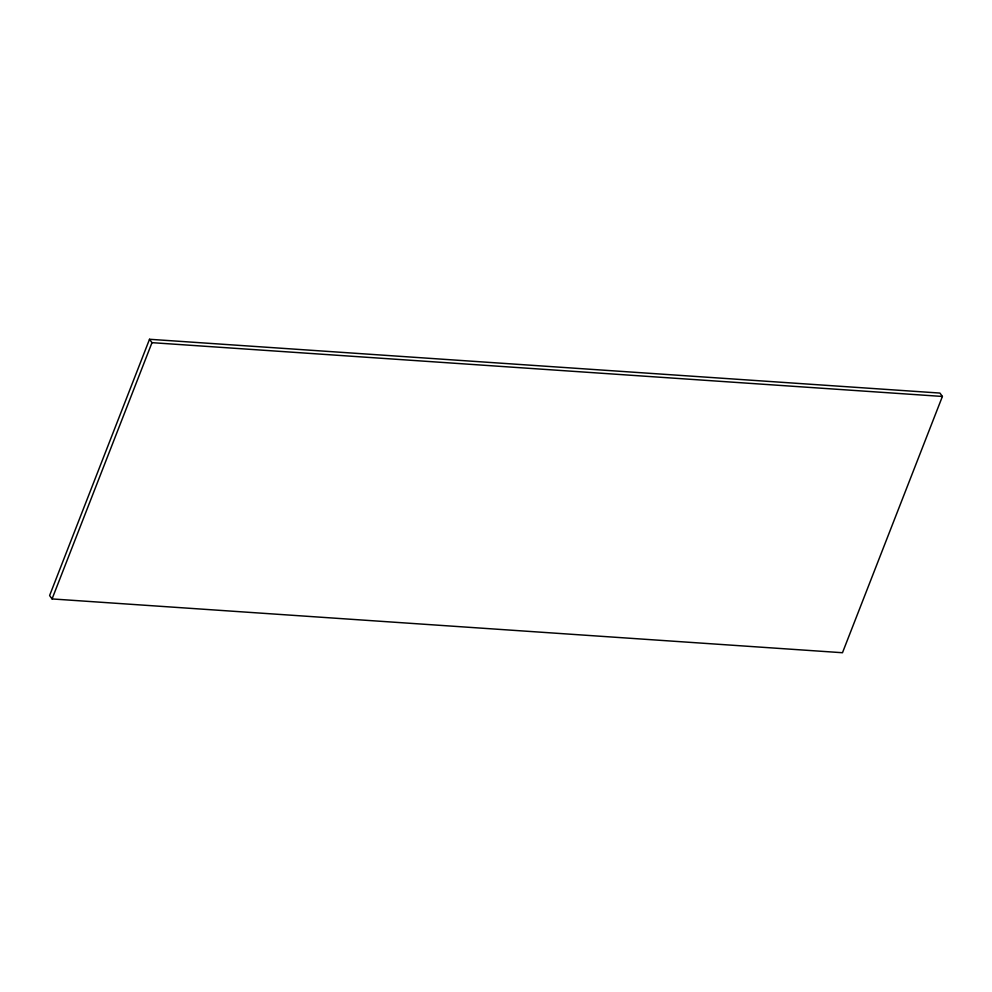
<?xml version="1.0" encoding="UTF-8"?>
<svg xmlns="http://www.w3.org/2000/svg" width="992" height="992" viewBox="0 0 992 992"><rect width="100%" height="100%" fill="white"/><g stroke="black" fill="none" stroke-linecap="round" stroke-linejoin="round"><path stroke-width="1.49" d="M149.519 339.276L49.6 595.547L52.068 598.932L842.481 652.724L942.4 396.453L939.932 393.068L149.519 339.276L151.987 342.662L942.4 396.453M52.068 598.932L151.987 342.662"/></g></svg>
